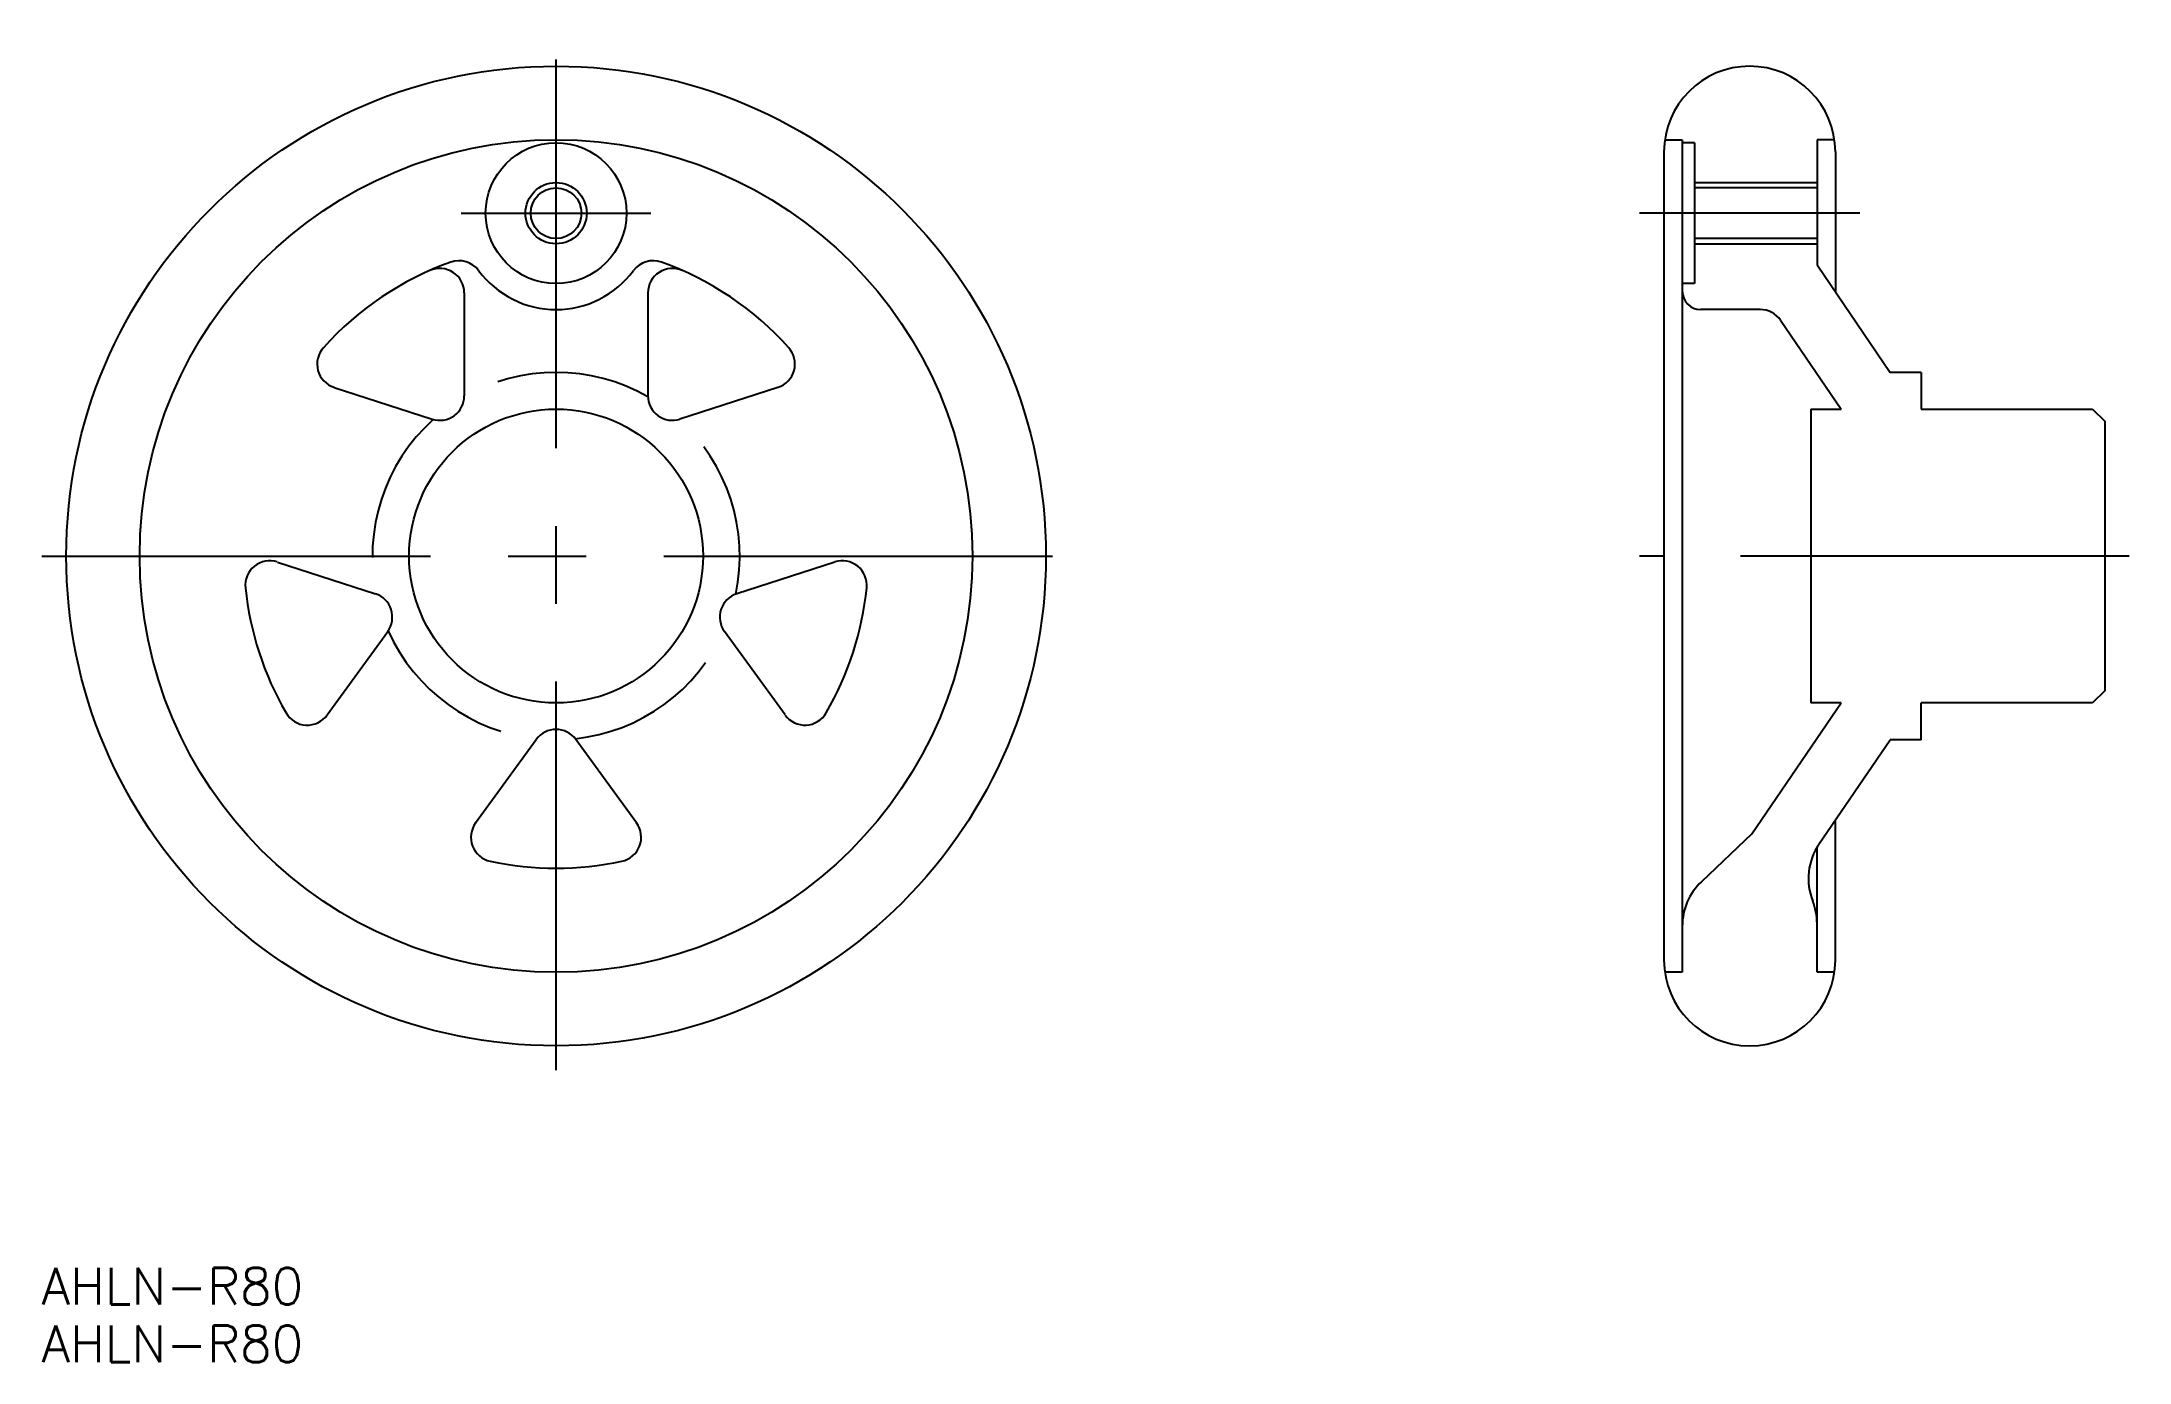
# Model space of a CAD drawing. Extents: x -42 to 128, y -66 to 42.
import ezdxf

# ---------------------------------------------------------------- set-up
doc = ezdxf.new("R2010")
doc.units = 0
doc.linetypes.add('CENTER', pattern=[50.8, 31.75, -6.35, 6.35, -6.35])
doc.linetypes.add('DASHED', pattern=[19.05, 12.7, -6.35])
doc.layers.get('0').update_dxf_attribs({"linetype": 'CONTINUOUS'})
doc.layers.add('CENTER', color=1, linetype='CENTER')
doc.styles.get("Standard").update_dxf_attribs({"font": 'txt.shx', "height": 3, "bigfont": 'bigfont.shx'})

# ---------------------------------------------------------------- blocks, each defined once
blk = doc.blocks.new('*U2')
at = {"color": 7, "linetype": 'CONTINUOUS'}
blk.add_text('AHLN-R80', height=3, dxfattribs=at).set_placement((-42, -61.14))
blk = doc.blocks.new('*U3')
at = {"color": 7, "linetype": 'CONTINUOUS'}
blk.add_text('AHLN-R80', height=3, dxfattribs=at).set_placement((-42, -65.84))

msp = doc.modelspace()

# ---------------------------------------------------------------- linework, layer by layer
at = {"color": 7, "linetype": 'CONTINUOUS'}
for p, q in [((90.47, 33), (90.47, -33)), ((90.54, 34), (91.97, 34)), ((91.97, 34), (91.97, -34)), ((92.97, 33.75), (91.97, 33.75)), ((92.97, 33.75), (92.97, 22.25)), ((102.97, 34), (102.97, 23.77)), ((104.4, 34), (102.97, 34)), ((104.47, 33), (104.47, 21.56)), ((102.97, 30.07), (92.97, 30.07)), ((102.97, 25.93), (92.97, 25.93)), ((92.97, 22.25), (91.97, 22.25)), ((102.97, 23.77), (108.94, 15)), ((-7.5, 21.49), (-7.5, 13.08)), ((7.5, 21.49), (7.5, 13.08)), ((98.34, 20.13), (93.47, 20.13)), ((99.99, 19.26), (104.93, 12)), ((-18.12, 13.77), (-10.12, 11.17)), ((18.12, 13.77), (10.12, 11.17)), ((111.47, 15), (108.94, 15)), ((111.47, 15), (111.47, 12)), ((102.47, 12), (104.93, 12)), ((102.47, 12), (102.47, -12)), ((111.47, 12), (125.47, 12)), ((125.47, 12), (126.47, 11)), ((126.47, 11), (126.47, -11)), ((-22.76, -0.49), (-14.75, -3.09)), ((22.76, -0.49), (14.75, -3.09)), ((-18.7, -12.98), (-13.75, -6.17)), ((18.7, -12.98), (13.75, -6.17)), ((126.47, -11), (125.47, -12)), ((97.66, -22.68), (104.93, -12)), ((104.93, -12), (102.47, -12)), ((125.47, -12), (111.47, -12)), ((111.47, -15), (111.47, -12)), ((-6.57, -21.8), (-1.62, -14.99)), ((6.57, -21.8), (1.62, -14.99)), ((103.13, -23.52), (108.94, -15)), ((111.47, -15), (108.94, -15)), ((104.47, -33), (104.47, -21.67)), ((97.66, -22.68), (93.53, -26.6)), ((102.97, -34), (102.97, -23.78)), ((91.97, -34), (90.54, -34)), ((104.4, -34), (102.97, -34))]:
    msp.add_line(p, q, dxfattribs=at)
at = {"color": 3, "linetype": 'CONTINUOUS'}
for p, q in [((92.97, 30.5), (102.97, 30.5)), ((92.97, 25.5), (102.97, 25.5))]:
    msp.add_line(p, q, dxfattribs=at)
at = {"color": 7, "linetype": 'CONTINUOUS'}
for centre, radius in [((0, 0), 40), ((0, 0), 34), ((0, 28), 5.75), ((0, 28), 2.07), ((0, 0), 12)]:
    msp.add_circle(centre, radius, dxfattribs=at)
at = {"color": 3, "linetype": 'CONTINUOUS'}
msp.add_circle((0, 28), 2.5, dxfattribs=at)
at = {"color": 7, "linetype": 'CONTINUOUS'}
for centre, radius, start, end in [((97.47, 33), 7, 360, 180), ((0, 0), 25.5, 109.7183, 138.1555), ((-7.93, 22.12), 2, 36.5511, 109.7183), ((7.93, 22.12), 2, 70.2817, 143.4489), ((0, 0), 25.5, 41.8445, 70.2817), ((-9.5, 21.49), 2, 0, 113.8445), ((0, 28), 7.87, 216.5511, 323.4489), ((9.5, 21.49), 2, 66.1555, 180), ((93.47, 21.63), 1.5, 180, 270), ((98.34, 18.13), 2, 34.26, 90), ((-17.51, 15.68), 2, 138.1555, 252), ((17.51, 15.68), 2, 288, 41.8445), ((-9.5, 13.08), 2, 252, 0), ((9.5, 13.08), 2, 180, 288), ((-23.38, -2.39), 2, 72, 185.8445), ((23.38, -2.39), 2, 354.1555, 108), ((0, 0), 25.5, 185.8445, 210.1555), ((-15.37, -4.99), 2, 324, 72), ((15.37, -4.99), 2, 108, 216), ((0, 0), 25.5, 329.8445, 354.1555), ((-20.32, -11.81), 2, 210.1555, 324), ((20.32, -11.81), 2, 216, 329.8445), ((0, -16.16), 2, 36, 144), ((-4.95, -22.97), 2, 144, 257.8445), ((4.95, -22.97), 2, 282.1555, 36), ((107.27, -26.34), 5, 145.74, 201.5925), ((0, 0), 25.5, 257.8445, 282.1555), ((96.97, -30.23), 5, 133.484, 180), ((97.97, -30.02), 5, 0, 21.5925), ((97.47, -33), 7, 180, 0)]:
    msp.add_arc(centre, radius, start, end, dxfattribs=at)
at = {"color": 3, "linetype": 'DASHED'}
for start, end in [(59.9918, 120.0082), (131.9918, 192.0082), (347.9918, 48.0082), (203.9918, 264.0082), (275.9918, 336.0082)]:
    msp.add_arc((0, 0), 15, start, end, dxfattribs=at)
at = {"layer": 'CENTER', "color": 1, "linetype": 'CENTER'}
for p, q in [((0, -42), (0, 42)), ((-7.75, 28), (7.75, 28)), ((106.47, 28), (88.47, 28)), ((-42, 0), (42, 0)), ((128.47, 0), (88.47, 0))]:
    msp.add_line(p, q, dxfattribs=at)

# ---------------------------------------------------------------- block references
at = {"color": 7, "linetype": 'CONTINUOUS'}
for name in ['*U2', '*U3']:
    msp.add_blockref(name, (0, 0), dxfattribs=at)

doc.saveas('drawing.dxf')
